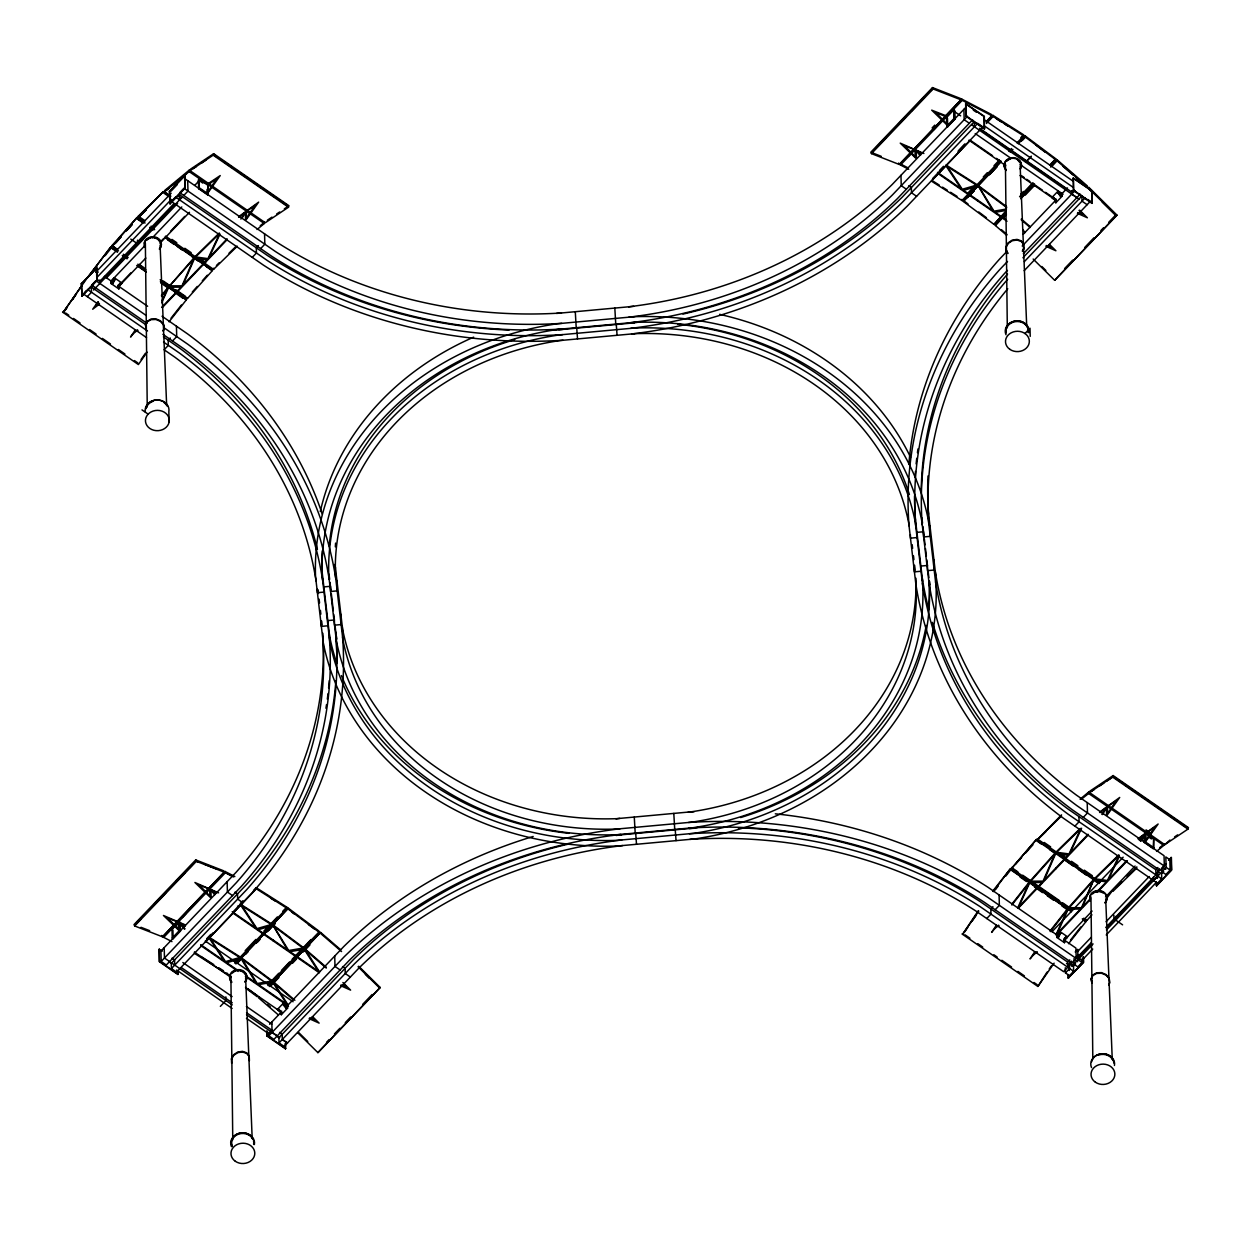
<?xml version="1.0" encoding="UTF-8"?>
<svg xmlns="http://www.w3.org/2000/svg" width="1251" height="1251" viewBox="0 0 1251 1251"><rect width="100%" height="100%" fill="white"/><g stroke="black" fill="none" stroke-linecap="round" stroke-linejoin="round"><path stroke-width="1.5" d="M144.663 221.724L138.251 217.283L138.329 216.142L163.459 191.606L169.87 196.032M138.251 217.283L163.459 191.606M165.492 236.126L213.561 269.356L213.64 268.214M1100.223 882.393L1037.736 839.186L1061.552 814.854M1113.124 890.102L1113.046 891.244L1136.784 868.069M226.65 972.856L231.138 977.234M235.923 963.958L288.324 908.195L319.005 931.119L318.896 932.073L267.949 985.491M1006.054 211.732L993.982 224.382L963.317 201.458L1000.956 161.144M993.982 224.382L1004.819 212.201M1018.298 143.818L1025.101 135.843L1055.766 158.783L1050.308 165.351M170.871 196.219L164.46 191.778L164.741 190.449L189.245 170.12L265.306 222.756L288.465 207.228L288.965 205.743L213.655 153.685L190.48 169.198L189.996 170.683L213.17 155.171L213.655 153.685M166.133 190.465L168.979 188.322M189.245 170.12L188.964 171.465L264.274 223.522L257.065 229.496M189.354 171.434L164.46 191.778M264.274 223.522L264.555 222.193L260.239 225.774M1148.621 800.875L1113.327 776.496L1089.48 792.571L1089.965 791.085L1113.14 775.573L1188.45 827.63L1187.95 829.116L1164.79 844.644L1088.745 792.008L1088.448 793.353L1163.758 845.41L1156.55 851.399M1088.839 793.322L1081.239 799.326M1163.758 845.41L1164.04 844.081L1159.724 847.662M1113.14 775.573L1112.655 777.059L1187.95 829.116M1164.79 844.644L1169.92 840.047M194.609 258.285L182.99 285.056L206.962 259.927L194.609 258.285L194.577 257.143L219.238 233.046M1055.672 853.604L1044.053 880.391L1068.026 855.246L1055.672 853.604L1055.641 852.463L1080.301 828.365M1118.722 854.933L1094.062 879.031L1082.475 906.959L1090.465 898.578M162.083 300.49L167.478 288.528L161.52 296.096M161.707 302.789L168.76 287.183L180.988 287.167L161.66 307.418M1017.767 907.773L1028.557 883.863L1011.856 905.036M1056.188 934.341L1066.978 910.431L1050.277 931.604M219.769 234.562L208.964 257.831L226.994 238.925M1081.615 828.225L1070.027 853.151L1088.057 834.261M1119.254 856.45L1108.449 879.719L1126.479 860.813M163.115 330.592L164.272 328.2L163.49 324.15L160.409 320.725L155.843 318.849L151.027 319.036L147.243 321.21L145.507 324.807L146.289 328.857M163.13 331.218L164.288 328.81L163.506 324.76L160.425 321.351L155.859 319.474L151.043 319.646L147.258 321.835L145.523 325.432L146.304 329.482M1108.73 984.99L1109.887 982.582L1109.09 977.907L1105.993 974.498L1101.427 972.621L1096.611 972.793L1092.827 974.982L1091.107 978.579L1091.888 982.629M258.879 997.047L258.519 997.782L278.441 1014.983M269.246 986.539L320.569 932.386L340.491 949.572M1006.68 235.266L995.296 225.446L1006.383 213.452M1056.986 160.769L1057.345 160.034L1087.228 185.836L1086.869 186.571L1056.986 160.769L1051.606 166.399M111.198 283.633L111.636 280.928L114.279 277.738L121.957 283.054L119.33 286.244L118.876 288.95L111.198 283.633L111.12 281.037M111.683 282.695L112.918 283.539L115.014 279.536L113.778 278.676M119.377 287.996L118.141 287.151L120.237 283.148L121.456 283.993M1056.782 937.406L1057.236 934.685L1059.863 931.51L1067.556 936.811L1064.914 940.001L1064.476 942.707L1056.782 937.406L1056.72 934.81M1057.283 936.452L1058.502 937.312L1060.598 933.293L1059.378 932.448M1067.056 937.765L1065.821 936.905L1063.741 940.924L1064.961 941.768M231.466 1059.237L233.702 1055.328L237.737 1052.654L242.491 1051.966L246.697 1053.405L249.23 1056.61M1006.007 247.291L1008.243 243.382L1012.278 240.724L1017.032 240.02L1021.238 241.474L1023.771 244.68M1022.427 250.763L1023.912 248.167M1022.442 251.388L1023.928 248.793L1023.756 244.054L1021.223 240.849L1017.016 239.394L1012.262 240.098L1008.228 242.772L1005.992 246.682L1006.179 251.404L1007.868 253.546M240.896 219.097L244.727 212.561L239.004 217.314M242.444 217.565L245.368 212.561L245.54 219.488M1101.959 814.432L1105.79 807.88L1100.067 812.634M1102.522 814.557L1106.431 807.88L1106.603 814.808M1140.38 841L1144.212 834.448L1138.488 839.202M1140.943 841.125L1144.853 834.448M208.119 191.591L216.626 178.909L207.947 184.741L207.557 194.812L198.643 188.651L198.409 180.035L199.175 179.253L208.088 185.414L207.557 194.812M207.775 193.092L220.223 175.562L207.588 184.053M246.197 219.66L258.644 202.13L238.534 216.814M1107.26 814.98L1119.708 797.45L1099.598 812.149M1145.681 841.548L1158.129 824.018L1138.019 838.717M81.487 286.104L63.097 312.484L85.819 279.896M67.132 307.152L63.989 311.874M72.527 299.411L75.764 294.767L72.636 299.489M80.08 288.574L82.238 285.478M65.068 310.326L67.226 307.23M97.875 301.835L92.699 309.232L99.517 304.024M98.407 302.007L96.28 305.056L99.173 303.289M135.264 329.889C125.397 345.276 133.372 331.234 137.938 330.592M141.097 359.49L145.429 353.282M62.55 312.078L138.392 364.557L147.055 352.141M978.814 911.088L962.582 934.372L978.266 910.697M964.458 932.136L967.695 927.491M972.011 921.299L976.327 915.107M996.328 925.208C986.46 940.596 994.436 926.569 999.002 925.912M1034.749 951.776C1024.882 967.164 1032.857 953.121 1037.423 952.48M1047.087 972.074L1037.892 986.445L1054.124 963.161M1049.245 968.962L1051.419 965.866M110.713 247.088L86.835 278.52L110.713 247.088L117.125 251.514M91.323 273.234L97.078 265.916M105.131 255.689L110.886 248.386M161.457 295.299L194.577 257.143M171.027 318.192L181.411 305.009M169.057 321.804L186.368 299.818L160.394 281.428M992.903 890.947L1010.198 868.976L1071.091 911.072M993.247 891.619L1010.198 868.976M994.248 890.728L997.704 886.349M1005.757 876.122L1010.37 870.274M995.468 889.398L997.782 886.49M1011.762 904.27L1029.698 881.517L1055.641 852.463M1050.183 930.838L1068.119 908.085L1094.062 879.031M1070.512 940.08L1080.895 926.897M1068.542 943.692L1085.852 921.706L1082.303 918.828M118.532 250.919L111.996 245.556L137.031 217.502L145.038 223.038M112.121 246.478L137.031 217.502M114.639 243.992L120.894 236.971M125.913 231.357L132.168 224.351M115.921 242.772L120.925 237.158M127.18 230.137L132.199 224.539M192.31 292.015L197.314 286.401M202.318 280.787L207.338 275.189M160.191 279.724L187.431 298.551L212.482 270.497L165.883 237.44M1072.498 910.462L1011.621 868.366L1036.516 839.39L1099.003 882.596M1011.621 868.366L1036.516 839.39M1015.374 864.472L1021.645 857.467M1025.398 853.26L1032.904 844.832M1083.71 918.218L1086.916 920.439L1091.935 914.825M1106.947 897.999L1111.826 891.463M81.393 283.555L96.827 267.933L97.14 280.396L82.034 296.221L81.393 283.555L82.034 296.221M169.479 191.153L184.913 175.547L185.242 187.994L170.136 203.835L169.479 191.153L170.136 203.835M81.722 283.774L96.827 267.933M169.808 191.372L184.913 175.547M171.09 191.09L177.376 184.491M95.686 272.311L171.152 193.217M97.203 277.128L171.309 199.441M84.317 292.765L86.413 290.576M81.722 296.002L96.827 280.177L96.499 267.714M169.808 203.616L184.913 187.775L184.585 175.328M87.289 296.643L91.479 292.249L91.339 287.058L93.434 284.853M173.983 203.632L99.861 281.319L97.187 279.473M93.544 290.029L181.692 197.674M183.756 195.453L187.994 191.075L187.681 180.676M106.382 278.003L177.564 203.397M195.015 185.101L199.034 180.879M198.643 188.651L199.394 187.853L208.307 194.03M110.62 281.569L144.193 246.369M152.247 237.925L181.786 206.962M112.918 283.539L112.871 281.772L115.014 279.536M118.141 287.151L118.094 285.384L120.237 283.148M120.675 283.555L130.98 272.749M160.55 241.74L163.209 238.941M170.543 231.263L184.71 216.407M118.313 286.886L145.804 258.066M159.925 243.241L189.48 212.279M162.661 307.214L227.338 239.426M170.277 337.989L168.181 340.178L168.322 345.37L164.131 349.764L174.874 357.192A424.402 361.852 -1.5 0 1 316.05 580.917M258.41 245.603L256.299 247.807L256.439 252.999L252.249 257.393M172.513 340.976L176.719 336.582L176.438 326.198M260.646 248.605L264.837 244.195L264.555 233.828M195.719 859.922L134.029 924.583L134.686 925.975L162.489 936.811L224.164 872.135L223.507 870.759L195.719 859.922L196.376 861.313L224.164 872.135M932.495 87.586L870.805 152.247L871.462 153.623L899.25 164.46L960.94 99.799L960.283 98.407L932.495 87.586L933.152 88.962L960.94 99.799M140.722 918.562L135.483 924.473L140.863 918.844M143.412 915.748L150.136 908.711M154.154 904.489L168.932 889.008M175.64 881.971L191.747 865.082M876.153 147.634L890.931 132.153M897.639 125.116L905.693 116.671M908.382 113.841L924.489 96.953M929.868 91.323L932.683 88.79M156.969 901.955L166.367 892.104M178.455 879.437L185.179 872.4M189.198 868.178L191.888 865.364M878.968 145.1L885.692 138.048M900.454 122.567L904.489 118.345M911.197 111.308L917.921 104.271M134.686 925.975L196.376 861.313M871.462 153.623L933.152 88.962M932.12 127.93L934.81 125.116M234.86 876.544L224.992 871.431L163.318 936.092L163.725 937.374L171.95 941.628M908.726 169.292L900.501 165.023L900.079 163.756L961.769 99.095L991.371 114.435L991.793 115.702L986.429 121.331M182.13 917.53L186.164 913.308M207.65 890.775L210.34 887.96M908.163 156.438L910.853 153.623M933.684 129.697L936.358 126.883M959.189 102.942L961.878 100.127L991.793 115.702M163.725 937.374L225.415 872.713L224.992 871.431M900.501 165.023L962.175 100.361L961.769 99.095M171.997 929.446L179.3 921.784L180.222 922.425L180.441 931.041L173.154 938.688L172.231 938.062L171.997 929.446L172.919 930.087L173.154 938.688M947.679 126.758L954.982 119.111L954.763 110.495L953.841 109.853L946.538 117.516L947.46 118.141L947.679 126.758L946.757 126.116L946.475 116.828L936.076 112.762L946.647 123.693M965.631 103.786L984.334 116.265L984.396 128.994L965.96 116.234L965.631 103.786L984.068 116.531L984.396 128.994M162.427 951.12L159.08 949.274L159.409 961.722L177.861 974.466L178.017 970.635M172.231 938.062L179.518 930.4L179.3 921.784M946.757 126.116L954.06 118.47L953.841 109.853M628.643 306.808A424.402 361.852 -1.5 0 0 892.166 184.523L966.1 107.023M965.96 116.234L965.897 103.505M159.409 961.722L159.346 948.993M967.461 116.249L892.448 194.906A424.402 361.852 -1.5 0 1 628.909 317.191M329.341 637.744A431.032 367.513 -1.5 0 1 241.474 886.224L166.305 965.006L161.191 961.472L236.204 882.815A424.402 361.852 -1.5 0 0 322.727 638.166M972.59 119.799L897.42 198.596A431.032 367.513 -1.5 0 1 629.785 322.774M342.555 636.9A444.277 378.803 -1.5 0 1 251.998 893.011L176.547 972.09L171.434 968.555L171.293 963.364L246.588 884.426A437.647 373.158 -1.5 0 0 335.862 680.935M630.66 328.372A437.647 373.158 -1.5 0 0 902.409 202.271L977.719 123.349L982.833 126.883L907.397 205.962A444.277 378.803 -1.5 0 1 631.536 333.97M171.434 968.555L246.728 889.617A437.647 373.158 -1.5 0 0 335.94 637.322M206.743 938.657L210.762 934.434M240.27 903.519L242.944 900.704M939.485 170.527L943.52 166.305M958.266 150.855L964.974 143.818M206.54 939.689L213.249 932.667M233.374 911.572L240.067 904.551M253.484 890.493L256.158 887.678L286.745 907.1L286.901 908.226L234.609 963.051M932.589 178.596L939.298 171.559M958.063 151.887L964.771 144.85M986.226 122.363L992.934 115.327L1023.521 134.748L1023.678 135.874L1016.969 142.911M205.367 942.222L256.314 888.804L256.158 887.678M970.291 140.362L931.401 181.114L961.988 200.535L999.533 161.176M986.382 123.489L993.091 116.452L1023.678 135.874M245.18 950.682L255.908 939.423M263.945 930.994L266.635 928.179M270.654 923.973L277.362 916.936M282.726 911.322L286.745 907.1M968.54 192.388L975.233 185.351M983.286 176.923L987.305 172.701M994.013 165.679L999.377 160.05M1020.832 137.563L1023.521 134.748M1008.916 151.34L1011.606 148.525M236.032 963.02L288.324 908.195M1018.392 142.88L1025.101 135.843M963.317 201.458L1000.863 162.098M1010.245 152.247L1012.935 149.448M237.44 962.91L240.129 960.096M245.493 954.466L248.183 951.651M256.236 943.207L258.926 940.392M266.979 931.948L275.032 923.504M967.492 197.611L974.216 190.574M988.978 175.093L997.031 166.633L990.307 173.873M1021.207 141.3L1025.241 137.078M237.424 963.098L240.098 960.283M257.565 941.987L260.239 939.173M268.308 930.728L275.017 923.691M970.166 194.984L974.185 190.762M1022.536 140.081L1025.21 137.266M220.348 1006.383L225.946 1000.534L225.852 996.859M1020.785 194.249L1023.474 191.434M268.042 984.537L278.77 973.294M281.459 970.479L289.497 962.05M292.187 959.236L310.952 939.564M1019.565 196.735L1032.982 182.677M1050.402 164.397L1055.766 158.783M1020.8 196.266L1032.873 183.616M269.606 985.804L320.569 932.386M1021.129 197.986L1034.546 183.944M1050.637 167.071L1057.345 160.034M995.296 225.446L1006.023 214.187M1020.769 198.737L1034.186 184.679M270.998 985.772L278.989 977.469M292.484 963.254L296.518 959.032M303.227 951.995L309.935 944.958M1003.74 217.643L1006.429 214.828M1025.226 195.125L1034.561 185.414M280.662 1013.889L280.615 1012.122L278.003 1010.323L279.004 1009.26L281.663 1012.825L281.287 1014.733L287.589 1008.134L287.511 1005.538M284.305 1003.724L286.917 1005.523L285.947 1008.337L283.289 1004.772L283.68 1002.88L277.378 1009.479L278.003 1010.323M1055.203 201.958L1055.156 200.191L1052.544 198.377L1053.545 197.33L1056.204 200.895L1055.828 202.787L1062.115 196.188L1062.052 193.592M1058.831 191.778L1061.442 193.592L1060.488 196.407L1057.83 192.842L1058.205 190.95L1051.919 197.533L1052.544 198.377M1073.217 178.158L1091.92 190.637L1091.982 203.366L1073.546 190.605L1073.217 178.158L1091.654 190.903L1091.982 203.366M280.615 1012.122L281.631 1011.074L281.663 1012.825M285.947 1008.337L286.917 1005.523M1055.156 200.191L1056.157 199.128L1056.204 200.895M1060.488 196.407L1061.442 193.592M269.622 1024.303L281.147 1012.2M286.51 1006.586L343.931 946.397A444.277 378.803 -1.5 0 1 533.176 836.466M1007.227 251.06L999.346 259.332A444.277 378.803 -1.5 0 0 908.867 464.012M1023.287 234.234L1055.422 200.551M1060.785 194.937L1067.478 187.916M1073.843 189.714L1071.654 192.013L979.549 128.29M285.588 1043.209L285.463 1048.823L267.026 1036.078L267.182 1032.247M1073.546 190.605L1073.483 177.877M1075.047 190.637L1022.208 246.025M620.949 834.354A437.647 373.158 -1.5 0 0 349.185 960.455L273.922 1039.362L268.793 1035.828L344.197 956.765A444.277 378.803 -1.5 0 1 620.074 828.756M1007.508 261.443L999.612 269.716A444.277 378.803 -1.5 0 0 909.039 525.842M1007.462 270.404L1004.866 273.109A437.647 373.158 -1.5 0 0 915.654 525.42M1023.318 253.781L1080.176 194.171M622.685 845.551A424.402 361.852 -1.5 0 0 359.162 967.821L284.165 1046.446L279.036 1042.912L278.895 1037.72L354.033 958.954A431.032 367.513 -1.5 0 1 570.034 843.737M1022.943 257.737L1081.88 195.969L1079.316 194.202M1085.289 197.721L1024.428 261.537M279.036 1042.912L354.174 964.146A431.032 367.513 -1.5 0 1 621.81 839.953M1024.194 270.685L1090.419 201.255L1087.854 199.488M326.495 1042.333L329.185 1039.518M334.424 1033.983L339.912 1028.259M345.292 1022.63L350.655 1017M362.743 1004.318L372.141 994.467M1064.601 268.574L1072.67 260.13M1084.633 247.573L1094.031 237.706M1100.864 230.575L1103.554 227.76M1108.793 222.225L1115.626 215.094M297.738 1032.716L317.91 1052.638L380.195 987.477L358.677 966.21M1033.154 259.035L1054.671 280.302L1116.971 215.125L1088.73 187.212L1088.12 187.728M380.195 987.477L317.91 1052.638M1116.971 215.125L1054.671 280.302M1024.976 333.517L1030.011 328.247L1030.214 336.394M992.934 906.74L990.823 908.945L990.964 914.137L986.773 918.531M995.155 909.743L999.361 905.333L999.08 894.965M1074.89 826.16L1079.081 821.766L1078.956 816.575M1083.288 817.356L1087.479 812.962L1087.213 802.579M1018.345 908.195L1088.401 834.761M1144.759 833.01L1144.227 842.423L1153.141 848.585L1153.907 847.787L1153.672 839.171L1144.759 833.01L1144.227 842.423M1051.982 931.776L1123.148 857.17M1139.27 840.281L1144.634 834.652L1144.837 842.423M1097.127 891.588L1106.447 881.814L1094.093 880.172M1056.219 935.326L1090.434 899.453M1097.174 892.385L1127.386 860.735M1058.502 937.312L1058.455 935.545L1060.598 933.293M1153.672 839.171L1153.141 848.585M1065.821 936.905L1063.694 939.157L1064.914 940.001M1063.897 940.643L1092.092 911.088M1105.524 897.014L1135.064 866.036M1075.219 951.98L1077.736 949.337L1078.018 959.72L1082.021 962.488L1077.83 966.882L1073.811 964.114L1073.733 960.659M689.864 839.374A424.402 361.852 -1.5 0 1 976.03 911.103L1063.616 971.667L1067.807 967.258L1067.666 962.066L1069.777 959.877M1077.799 951.37L1091.263 937.249M1106.087 921.706L1149.2 876.513M922.425 583.388A437.647 373.158 -1.5 0 0 1068.01 814.104L1155.924 874.887L1155.799 869.695L1157.894 867.506M1075.594 963.895L1073.499 966.1L1073.639 971.292L1069.433 975.686L1065.43 972.918L1069.621 968.509L1069.48 963.333L1071.591 961.128M1163.68 871.509L1161.585 873.698L1161.726 878.89L1157.519 883.284L1153.516 880.516L1157.707 876.122L1157.582 870.931L1159.677 868.726M1075.438 957.672L1077.955 955.029M1168.559 860L1171.389 857.576L1171.718 870.039L1156.612 885.864L1156.205 882.096M1168.872 860.219L1171.389 857.576M1075.453 958.719L1079.238 954.748M1162.288 867.631L1166.073 863.675M1069.902 965.068L1091.263 942.675M1105.962 927.272L1158.019 872.682M935.279 571.426A424.402 361.852 -1.5 0 0 1076.47 795.151L1164.055 855.715L1164.321 866.083L1160.13 870.493L1072.373 809.819A431.032 367.513 -1.5 0 1 928.993 582.591M1091.435 943.473L1077.955 957.594L1081.959 960.361L1092.748 949.071M1106.244 927.929L1153.406 878.499M1161.913 871.728L1166.104 867.318L1165.838 856.951L1169.841 859.718L1170.107 870.102L1165.916 874.496L1161.913 871.728L1161.819 868.257M1071.716 966.319L1093.077 943.926M1106.431 929.931L1159.833 873.949M1106.212 934.95L1156.08 882.674M1083.491 957.093L1083.632 962.426L1068.198 978.047L1083.303 962.207L1083.163 956.874M1156.299 885.645L1171.405 869.82L1171.077 857.357M139.721 216.063L146.367 209.589M139.705 216.298L146.351 209.808M216.439 265.478L219.222 262.757M228.996 253.218L235.986 246.4M213.561 269.356L237.299 246.181M1037.736 839.186L1061.473 816.012M1039.206 838.186L1045.836 831.712M1115.923 887.381L1121.506 881.924M1127.088 876.466L1136.862 866.927M173.342 184.695L177.705 181.082M180.613 178.674L186.446 173.842M1080.082 799.186L1088.745 792.008M193.311 168.588L196.454 166.477M201.161 163.318L205.883 160.159M267.339 220.223L271.967 217.127M276.612 214.015L279.692 211.951M284.337 208.854L287.417 206.775M1091.216 791.523L1094.359 789.428M1099.082 786.269L1103.804 783.11M1106.947 780.999L1113.234 776.793L1121.256 782.328M1174.548 836.95L1177.629 834.87M134.701 331.624L137.594 329.842M995.765 926.944L998.658 925.177M1034.186 953.512L1037.079 951.73M977.782 186.258L963.52 190.355L992.794 210.606L977.75 185.117L946.069 164.991M272.483 925.615L258.222 929.712L287.495 949.962L272.452 924.473L240.771 904.348M245.775 975.858L256.017 982.942L241.021 958.61L226.744 962.707L237.002 969.791M237.565 906.256L240.927 905.521L255.783 928.023L232.186 911.713M1006.476 209.042L993.998 211.153L979.033 186.899L1006.727 207.588M1005.898 210.481L995.233 212.295L1006.242 219.895M556.507 313.438L633.616 306.354M558.806 329.779L634.194 322.852M333.736 614.366L334.392 619.98L327.809 620.59L327.934 625.781L321.351 626.391L321.21 621.2M926.803 559.838L927.46 565.452L920.877 566.062L921.002 571.254L914.418 571.848L914.278 566.672M1077.783 212.545L1082.975 214.328L1079.019 210.418M1077.408 213.342L1087.369 217.783L1079.676 210.184M1046.321 245.54L1051.512 247.323L1048.87 244.711M1045.945 246.338L1055.907 250.763L1049.48 244.43M341.023 984.897L346.214 986.679L343.572 984.068M340.647 985.694L350.608 990.12L342.899 982.52M309.544 1017.876L314.736 1019.674L312.093 1017.063M309.169 1018.674L319.13 1023.115L312.719 1016.782M872.541 152.919L881.22 156.312M199.3 862.236L195.907 861.141M204.585 864.285L216.908 869.085M140.988 927.304L149.667 930.681M946.851 116.077L931.698 110.151L947.148 125.1M923.91 153.498L900.235 143.13L915.669 158.095M922.175 153.435L916.983 150.745L920.595 155.061M900.079 163.756L908.304 168.009M226.759 873.339L231.732 875.903M225.415 872.713L233.64 876.967M218.612 892.854L194.921 882.487L210.371 897.452M216.876 892.792L211.685 890.102L215.297 894.418M185.429 924.958L163.459 915.482L178.909 930.447M185.398 925.787L180.207 923.082L185.023 928.836M996.328 118.751L1001.175 121.832M1004.397 123.88L1007.634 125.929M932.855 181.02L939.298 185.101M942.519 187.15L947.351 190.215M950.557 192.263L956.999 196.344M256.314 888.804L286.901 908.226M270.857 898.281L275.705 901.345M209.308 937.343L240.99 957.468L272.765 981.222L294.876 1000.284M200.911 956.436L213.796 964.599M218.628 967.68L223.444 970.745M225.211 972.887L194.64 953.465L194.484 952.339M973.341 110.135L976.421 112.262M984.271 119.721L1073.186 181.239M984.428 125.944L1073.358 187.462M1073.811 190.34L1092.248 203.084M966.225 115.952L984.662 128.712M960.659 115.858L954.263 111.433L954.466 119.22M979.814 129.103L1066.04 188.713M969.306 123.239L964.177 119.705L963.911 109.322M971.886 124.991L1079.457 199.394M1087.135 204.711L1082.006 201.161L1081.88 195.969M954.06 118.47L954.982 119.111M975.233 133.576L1010.355 157.861M1019.94 164.475L1063.053 194.296M1057.83 192.842L1060.441 194.64M970.541 140.456L992.543 155.687M996.453 158.377L1000.847 161.41M1021.332 175.578L1024.272 177.611M1026.711 179.3L1029.854 181.473M1032.998 183.647L1042.427 190.168M1045.57 192.341L1055.015 198.862M968.931 140.175L1005.663 165.554M1020.034 175.5L1056.125 200.457M937.499 172.372L961.081 188.666L946.225 166.164M938.109 173.608L1007.024 221.255M908.789 185.805L911.353 187.572L911.479 192.763L916.608 196.313M906.365 189.229L901.236 185.68L900.97 175.296M213.843 154.592L217.049 156.813M221.865 160.144L233.093 167.9M236.298 170.12L286.01 204.492M1151.827 803.095L1161.444 809.757M1164.65 811.962L1187.105 827.49M213.749 154.889L216.955 157.11M224.977 162.661L232.999 168.197M239.41 172.638L245.821 177.063M253.844 182.615L261.866 188.166M268.277 192.591L274.688 197.032M281.1 201.458L285.916 204.789M1126.056 785.659L1134.078 791.195M1140.49 795.636L1145.306 798.967M1154.923 805.613L1161.35 810.054M1169.357 815.589L1177.379 821.141M1182.195 824.456L1187.011 827.787M213.17 155.171L288.465 207.228M1146.057 829.866L1150.857 833.182M198.409 180.035L202.865 183.115M1148.465 836.888L1151.436 838.936M1144.993 841.626L1153.907 847.787M185.007 178.83L275.298 241.255A424.402 361.852 -1.5 0 0 561.48 312.985M1164.321 866.083L1076.736 805.535A424.402 361.852 -1.5 0 1 935.56 581.809M1166.104 867.318L1170.107 870.102M1163.102 867.459L1165.776 869.304M1155.799 869.695L1067.869 808.912A437.647 373.158 -1.5 0 1 932.386 622.357M1157.582 870.931L1161.585 873.698M178.33 196.11L181.536 198.315M1157.707 876.122L1161.726 878.89M163.381 192.748L169.792 197.189M1151.733 879.281L1063.647 818.389A444.277 378.803 -1.5 0 1 915.857 584.17M138.329 216.142L144.741 220.583M171.981 239.41L176.782 242.725M184.804 248.277L191.2 252.702M200.817 259.348L205.633 262.679M1044.225 842.47L1050.637 846.896M1060.254 853.542L1065.054 856.872M1071.466 861.298L1077.877 865.723M1084.289 870.164L1092.295 875.7M151.074 226.15L154.28 228.37M151.449 227.479L154.655 229.684M137.172 218.425L143.584 222.866M149.979 227.291L153.185 229.512M164.413 237.252L212.482 270.497M1036.657 840.312L1099.144 883.519M142.02 222.256L137.203 218.925M150.011 227.604L153.216 229.824M167.65 239.801L174.092 244.43M177.267 246.463L182.114 249.965M191.7 256.439L198.143 261.052M206.134 266.416L210.981 269.919M1041.504 844.144L1036.688 840.813M1049.495 849.492L1054.296 852.822M1065.524 860.594L1073.577 866.317M1078.362 869.461L1086.4 875.184M1092.795 879.437L1097.596 882.768M130.776 239.113L137.641 243.851L137.516 240.161M1122.6 924.849L1113.969 918.875L1113.875 915.2M111.996 245.556L116.796 248.886M139.236 264.399L144.037 267.714M163.271 281.006L169.683 285.447M176.078 289.872L185.695 296.518M1011.48 867.459L1017.892 871.884M1022.692 875.2L1030.715 880.751M1033.905 882.956L1059.55 900.689M1062.756 902.894L1072.373 909.555M123.349 254.234L128.149 257.565M137.766 264.211L145.773 269.747M123.536 255.939L126.742 258.159M137.954 265.916L145.976 271.451M111.058 247.761L117.469 252.186M122.285 255.501L127.086 258.832M136.703 265.478L146.32 272.124M160.738 282.101L186.368 299.818M1010.542 869.648L1071.435 911.744M1082.647 919.501L1085.852 921.706M160.597 282.757L167.087 287.323M176.641 293.844L183.115 298.41M1019.987 876.92L1026.477 881.502M1034.421 886.912L1042.505 892.588M1047.259 895.779L1053.733 900.345M1061.692 905.755L1066.571 909.211M111.636 280.928L112.871 281.772M118.094 285.384L119.33 286.244M1057.236 934.685L1058.455 935.545M95.592 270.294L98.266 272.139M104.396 276.393L112.402 281.928M147.634 306.276L118.814 286.354L118.876 288.95M162.036 316.237L187.681 333.97A444.277 378.803 -1.5 0 1 322.289 514.161M1058.315 935.904L987.837 887.178A444.277 378.803 -1.5 0 0 775.307 813.822M1064.726 940.345L1075.923 948.086L1076.204 958.469L988.118 897.561A444.277 378.803 -1.5 0 0 688.535 822.47M146.304 315.549L95.858 280.677L91.667 285.072L146.899 323.258M163.912 327.715L187.963 344.353A444.277 378.803 -1.5 0 1 335.753 578.556M1073.686 958.923L1077.69 961.706M162.911 334.33L183.6 348.638A437.647 373.158 -1.5 0 1 329.185 579.338M1071.998 962.863L984.084 902.08A437.647 373.158 -1.5 0 0 688.973 828.099M91.339 287.058L145.773 324.681M163.381 336.863L179.096 347.731A431.032 367.513 -1.5 0 1 317.426 549.439M1067.666 962.066L979.924 901.408A431.032 367.513 -1.5 0 0 738.153 827.802M1069.48 963.333L1073.499 966.1M1066.493 963.458L1069.167 965.303L1069.292 970.495M87.461 289.466L147.509 330.983M163.521 342.055L179.237 352.907A431.032 367.513 -1.5 0 1 322.617 580.136M1067.807 967.258L980.049 906.584A431.032 367.513 -1.5 0 0 689.426 833.745M1069.621 968.509L1073.639 971.292M83.27 293.876L146.523 337.598M65.599 312.985L68.805 315.205M73.512 318.458L80.033 322.961M89.54 329.545L96.077 334.048M102.379 338.411L110.495 344.025M118.407 349.498L124.928 354.017M134.451 360.585L137.766 362.884M964.974 934.794L969.9 938.203M977.813 943.661L982.723 947.07M993.841 954.748L997.156 957.046M1001.863 960.299L1011.59 967.039M1017.892 971.386L1024.428 975.905M1033.936 982.473L1037.251 984.772M962.035 933.965L1037.892 986.445M141.988 409.89L148.134 414.144M234.953 892.166L237.518 893.933L237.659 899.125L242.788 902.675M342.539 966.554L345.104 968.321L345.245 973.513L350.358 977.047M232.53 895.591L227.416 892.041L227.135 881.674M340.116 969.963L334.987 966.429L334.721 956.045M232.811 912.964L319.349 972.793M184.523 926.678L179.737 923.379L179.941 931.151M205.273 941.033L293.094 1001.754M200.723 944.708L224.304 961.018L209.449 938.516M179.518 930.4L180.441 931.041M200.692 945.506L238.206 971.448M245.399 976.421L288.512 1006.226M283.289 1004.772L285.9 1006.586M194.39 952.105L231.122 977.5M245.493 987.43L281.225 1012.137L281.287 1014.733M182.849 962.535L232.092 996.578M246.384 1006.461L271.795 1024.037M279.63 1032.497L282.179 1034.28L282.304 1039.487L287.417 1043.037M172.012 958.157L174.577 959.924L174.718 965.115M279.599 1032.528L282.163 1034.296M181.426 967.664L232.248 1002.817M246.541 1012.7L271.967 1030.261L268.684 1033.701L246.447 1018.33M277.206 1035.922L272.077 1032.388L271.811 1022.004M282.319 1039.472L287.449 1043.006M169.589 961.566L164.475 958.031L164.194 947.648M172.153 963.333L232.279 1004.913M246.51 1014.749L279.739 1037.72M276.346 1035.953L278.895 1037.72M168.729 961.597L171.293 963.364M176.563 970.01L232.139 1008.447M159.675 961.44L178.111 974.201M267.276 1035.797L285.728 1048.557M1076.892 197.627L1071.763 194.077L1071.685 190.621M1024.991 136.797L1055.672 159.721M1035.969 145.1L1045.148 152.169M977.75 185.117L1006.508 206.603M963.411 200.504L968.008 203.944M978.751 211.982L986.413 217.705M288.23 909.133L318.896 932.073M291.514 911.901L294.579 914.2M308.387 924.52L314.517 929.102M272.452 924.473L304.228 948.227L326.355 967.304M248.12 988.915L257.315 995.78L257.221 996.734L246.478 988.712M1063.069 166.399L1072.998 174.968M1075.844 177.423L1081.521 182.318M1021.332 219.05L1030.183 226.666M1021.285 219.848L1030.12 227.463M1001.347 229.621L1007.039 234.531M320.209 933.121L341.554 951.542M326.292 968.086L305.697 950.322L319.584 971.964M293.344 999.799L274.219 983.317L288.105 1004.96M267.417 1004.412L270.263 1006.867M1116.361 215.641L1088.808 188.573L1092.702 192.654M1102.1 201.927L1115.517 215.188M1041.833 266.494L1045.867 270.482M358.067 966.726L379.585 987.977M365.323 974.279L369.342 978.251M298.348 1032.2L307.762 1041.504M1109.105 978.532L1106.009 975.108L1101.443 973.247L1096.627 973.419L1092.842 975.608L1091.122 979.205L1091.904 983.255M919.923 155.265L916.232 150.871L916.42 157.798M214.625 894.621L210.934 890.227L211.122 897.155M179.472 923.222L184.382 929.086M1006.164 250.779L1007.853 252.921M1061.489 195.359L1062.115 196.188M286.964 1007.29L287.589 1008.134M1022.896 229.527L1024.882 232.623M898.593 163.068L899.25 164.46M161.832 935.42L162.489 936.811M1086.791 919.516L1086.916 920.439M187.306 297.629L187.431 298.551M992.934 115.327L993.106 116.703M961.831 199.409L961.988 200.535M928.117 509.955L935.779 575.663M921.909 517.867L922.534 523.215M922.925 526.546L923.957 535.506M924.395 539.244L925.052 544.857M925.49 548.61L926.365 556.101M928.054 570.581L928.883 577.618M915.153 517.101L922.644 581.324M912.182 544.638L912.62 548.376M913.496 555.866L913.918 559.604M914.575 565.202L915.169 570.284M615.758 324.072L614.82 308.074M617.071 335.299L616.274 324.494M674.727 829.413L673.804 813.416M676.04 840.641L675.243 829.835M576.211 327.699L575.288 311.718M577.524 338.927L576.742 328.137M635.195 833.041L634.273 817.059M636.509 844.284L635.711 833.479M335.174 565.593L342.586 629.097A268.793 229.183 -1.5 0 0 616.774 818.67L691.303 811.805A268.793 229.183 -1.5 0 0 915.951 578.243M329.044 574.162L329.654 579.354M330.014 582.481L330.905 590.034M331.343 593.787L333.298 610.629M335.065 625.719L335.956 633.35M322.054 571.254L329.623 636.227A282.069 240.505 -1.5 0 0 336.816 663.265M318.02 589.8L318.458 593.553M319.114 599.166L319.552 602.904M320.428 610.394L320.866 614.132M321.663 621.059L322.117 624.906M1105.696 898.843L1112.264 1059.409M1020.159 165.992L1026.727 326.558M249.402 1060.723L249.215 1055.985L246.682 1052.779L242.475 1051.34L237.721 1052.044L233.687 1054.702L231.451 1058.612L231.638 1063.334M245.634 977.938L252.186 1138.504M160.097 245.087L166.664 405.652M1157.253 872.917L1157.394 878.108M1157.253 875.043L1157.331 878.155M1156.518 882.315L1156.612 885.864M1153.422 877.06L1153.516 880.516M1115.689 916.451L1115.783 920.126M1081.927 959.032L1082.021 962.488M1055.75 200.191L1055.828 202.787M1068.432 974.701L1068.526 978.266M1068.104 974.482L1068.198 978.047M1064.398 940.111L1064.476 942.707M1065.289 967.727L1065.43 972.918M1056.047 867.819L1056.063 868.647M978.157 200.488L978.173 201.317M974.42 126.789L974.294 121.597L902.284 197.079A437.647 373.158 -1.5 0 1 682.968 314.079M933.918 559.65L934.184 570.034L927.601 570.644L927.46 565.452M929.978 525.967L930.259 536.351L923.66 536.945L923.519 531.769L916.936 532.363L917.077 537.555L910.478 538.165L910.4 534.709M340.851 614.194L341.116 624.562L334.533 625.172L334.392 619.98M336.91 580.495L337.191 590.879L330.592 591.488L330.467 586.297L323.868 586.907L324.009 592.098L317.426 592.693L317.332 589.237M285.322 1043.49L285.463 1048.823M272.859 939.829L272.874 940.658M268.699 1032.372L268.793 1035.828M266.885 1030.73L267.026 1036.078M240.99 957.468L241.021 958.61M207.041 189.464L207.119 192.92M199.175 179.253L199.253 188.666M194.968 272.499L195 273.328M179.597 199.863L179.425 194.656L267.386 255.47A437.647 373.158 -1.5 0 0 509.063 330.061M169.12 422.087A11.916 10.164 -1.5 0 0 153.138 411.047A11.916 10.164 -1.5 0 0 149.807 428.436A11.916 10.164 -1.5 0 0 169.12 422.087L168.838 411.704A11.916 10.164 -1.5 0 0 156.922 399.976A11.916 10.164 -1.5 0 0 145.366 412.126M177.767 970.917L177.861 974.466M161.191 961.472L160.91 951.088L235.939 872.447A424.402 361.852 -1.5 0 0 322.836 633.241M99.783 279.989L99.877 283.445M1090.966 896.889L1092.811 1058.706M1005.429 164.037L1007.305 327.809M230.888 975.983L232.764 1139.739M145.366 243.132L147.243 406.888M1091.529 1067.588A11.916 10.164 -1.5 0 1 1101.49 1053.811A11.916 10.164 -1.5 0 1 1114.438 1065.477M1090.246 901.158A8.663 7.381 -1.5 0 1 1099.738 891.197A8.663 7.381 -1.5 0 1 1105.04 903.128M1090.231 900.532A8.663 7.381 -1.5 0 1 1099.723 890.571A8.663 7.381 -1.5 0 1 1105.024 902.503M1091.623 1061.818A11.181 9.539 -1.5 0 1 1103.507 1053.764A11.181 9.539 -1.5 0 1 1113.843 1063.115M1098.722 1055.015A11.181 9.539 -1.5 0 1 1113.14 1060.473M1092.545 893.886A7.459 6.364 -1.5 0 1 1103.054 892.917M1005.992 334.736A11.916 10.164 -1.5 0 1 1015.968 320.96A11.916 10.164 -1.5 0 1 1028.901 332.625M1006.257 170.511A8.663 7.381 -1.5 0 1 1006.445 160.691A8.663 7.381 -1.5 0 1 1017.907 159.643A8.663 7.381 -1.5 0 1 1020.347 169.213M1006.242 169.886A8.663 7.381 -1.5 0 1 1006.429 160.065A8.663 7.381 -1.5 0 1 1017.892 159.018A8.663 7.381 -1.5 0 1 1020.331 168.588M1006.164 332.922A11.181 9.539 -1.5 0 1 1006.101 329.592M1006.586 327.997A11.181 9.539 -1.5 0 1 1019.909 321.788A11.181 9.539 -1.5 0 1 1028.181 332.531M1006.132 332.297A11.181 9.539 -1.5 0 1 1014.092 321.272A11.181 9.539 -1.5 0 1 1027.603 326.996M1028.119 328.575A11.181 9.539 -1.5 0 1 1028.166 331.906M1007.024 161.035A7.459 6.364 -1.5 0 1 1010.167 159.08M1017.532 160.065A7.459 6.364 -1.5 0 1 1019.784 162.724M144.647 247.385A8.663 7.381 -1.5 0 1 154.154 237.44A8.663 7.381 -1.5 0 1 159.44 249.356M144.193 242.975A8.663 7.381 -1.5 0 1 156.297 237.346A8.663 7.381 -1.5 0 1 159.424 248.73M146.023 408.061A11.181 9.539 -1.5 0 1 155.953 400.039A11.181 9.539 -1.5 0 1 167.525 406.075M146.039 408.686A11.181 9.539 -1.5 0 1 153.138 401.243M164.162 402.713A11.181 9.539 -1.5 0 1 166.711 405.23M146.961 240.114A7.459 6.364 -1.5 0 1 150.104 238.175M153.936 237.815A7.459 6.364 -1.5 0 1 159.721 241.803M335.815 632.13A437.647 373.158 -1.5 0 1 336.738 662.154M329.248 680.622A431.032 367.513 -1.5 0 1 328.606 688.003M328.012 693.539A431.032 367.513 -1.5 0 1 327.309 699.074M326.511 704.579A431.032 367.513 -1.5 0 1 325.932 708.254M329.201 632.553A431.032 367.513 -1.5 0 1 329.576 638.088M342.289 626.516A444.277 378.803 -1.5 0 1 342.68 632.224M611.536 835.324A282.069 240.505 -1.5 0 0 617.353 835.168L693.601 828.146A282.069 240.505 -1.5 0 0 697.433 827.552M568.908 833.338A282.069 240.505 -1.5 0 1 341.398 675.587M336.957 639.026A275.439 234.844 -1.5 0 1 336.175 635.258M616.102 835.465A431.032 367.513 -1.5 0 1 621.684 834.761M615.961 818.858A444.277 378.803 -1.5 0 1 619.808 818.389M562.622 334.627A437.647 373.158 -1.5 0 1 267.526 260.661L175.562 197.079L171.356 201.474L263.492 265.165A444.277 378.803 -1.5 0 0 563.059 340.256M562.481 329.435A437.647 373.158 -1.5 0 1 549.142 330.123M562.184 328.997A431.032 367.513 -1.5 0 1 271.545 256.142L179.753 192.67L183.944 188.275L275.58 251.623A424.402 361.852 -1.5 0 0 561.746 323.352M329.248 546.046A275.439 234.844 -1.5 0 1 514.724 339.584M320.287 511.581A288.7 246.166 -1.5 0 1 473.66 337.144M321.976 569.408A282.069 240.505 -1.5 0 1 322.258 550.893M335.331 546.843A268.793 229.183 -1.5 0 1 335.581 543.09M334.861 564.404A444.277 378.803 -1.5 0 1 335.471 568.173M921.221 490.22A431.032 367.513 -1.5 0 1 1007.555 274.078M922.268 524.998A431.032 367.513 -1.5 0 1 1007.696 279.27M928.883 524.576A424.402 361.852 -1.5 0 1 1007.759 288.746M915.513 520.228A437.647 373.158 -1.5 0 1 914.559 495.834M915.091 477.038A437.647 373.158 -1.5 0 1 915.466 471.408M916.123 463.918A437.647 373.158 -1.5 0 1 916.733 458.304M917.436 452.69A437.647 373.158 -1.5 0 1 917.968 448.953M928.602 514.192A424.402 361.852 -1.5 0 1 928.007 475.959M677.745 324.228A275.439 234.844 -1.5 0 1 909.414 494.598M719.606 314.345A288.7 246.166 -1.5 0 1 910.572 457.303M638.088 322.211A437.647 373.158 -1.5 0 1 630.52 323.18M928.789 609.597A437.647 373.158 -1.5 0 1 922.284 578.197M930.087 584.733A431.032 367.513 -1.5 0 1 929.446 581.074M689.285 828.553A431.032 367.513 -1.5 0 1 694.915 828.225M688.269 812.087A444.277 378.803 -1.5 0 1 694.07 811.758M926.225 625.422A282.069 240.505 -1.5 0 1 740.608 817.56M929.29 581.09A282.069 240.505 -1.5 0 1 928.664 607.016M231.451 1146.667A11.916 10.164 -1.5 0 1 241.427 1132.89A11.916 10.164 -1.5 0 1 254.375 1144.556M231.716 982.442A8.663 7.381 -1.5 0 1 232.248 972.324A8.663 7.381 -1.5 0 1 244.133 972.105A8.663 7.381 -1.5 0 1 244.977 982.207M231.701 981.832A8.663 7.381 -1.5 0 1 232.233 971.699A8.663 7.381 -1.5 0 1 244.117 971.48A8.663 7.381 -1.5 0 1 244.961 981.582M232.139 1146.448A11.181 9.539 -1.5 0 1 238.66 1134.094A11.181 9.539 -1.5 0 1 253.077 1139.552M253.593 1141.131A11.181 9.539 -1.5 0 1 253.656 1144.462M232.123 1145.822A11.181 9.539 -1.5 0 1 238.644 1133.484A11.181 9.539 -1.5 0 1 253.062 1138.926M253.578 1140.505A11.181 9.539 -1.5 0 1 253.625 1143.836M232.483 972.965A7.459 6.364 -1.5 0 1 235.626 971.026M239.473 970.667A7.459 6.364 -1.5 0 1 245.243 974.654M193.577 259.113L181.989 285.822L169.714 285.838L193.577 259.113M1054.64 854.449L1043.053 881.142L1030.777 881.173L1054.64 854.449M1093.061 881.001L1081.474 907.71L1069.198 907.726L1093.061 881.001M1029.823 882.518L1018.861 906.787L1042.052 882.487L1029.823 882.518M1068.245 909.07L1057.283 933.355L1080.473 909.055L1068.245 909.07M219.566 233.577L207.947 258.613L195.625 256.971L219.566 233.577M1080.629 828.897L1069.011 853.933L1056.688 852.291L1080.629 828.897M1119.051 855.465L1107.432 880.501L1095.11 878.859L1119.051 855.465M255.048 205.477L246.541 218.159L246.369 211.294L255.048 205.477M1116.111 800.796L1107.604 813.478L1107.432 806.629L1116.111 800.796M1154.532 827.364L1146.025 840.047L1145.853 833.197L1154.532 827.364M1031.262 156.328L1025.664 162.192L1031.246 156.344M976.531 185.164L962.3 189.245L947.382 166.649L976.531 185.164M271.232 924.52L257.002 928.602L242.084 906.005L271.232 924.52M239.754 957.5L225.54 961.597L210.621 939.001L239.754 957.5M302.961 948.086L288.7 950.51L273.734 926.24L302.961 948.086M304.149 949.243L289.935 951.651L318.239 971.214L304.149 949.243M271.483 981.081L257.221 983.505L242.256 959.236L271.483 981.081M272.671 982.223L258.472 984.631L286.776 1004.209L272.671 982.223M633.882 316.722L556.773 323.821A288.7 246.166 -1.5 0 0 315.549 576.68L323.211 642.389A288.7 246.166 -1.5 0 0 617.713 846.004L694.837 838.921A288.7 246.166 -1.5 0 0 936.045 586.047L928.383 520.338A288.7 246.166 -1.5 0 0 633.882 316.722M634.116 322.383L557.868 329.388A282.069 240.505 -1.5 0 0 322.179 576.445L329.764 641.419A282.069 240.505 -1.5 0 0 617.494 840.344L693.742 833.338A282.069 240.505 -1.5 0 0 929.415 586.281L921.831 521.307A282.069 240.505 -1.5 0 0 634.116 322.383M634.335 328.028L558.947 334.971A275.439 234.844 -1.5 0 0 328.81 576.211L336.316 640.449A275.439 234.844 -1.5 0 0 617.275 834.698L692.647 827.771A275.439 234.844 -1.5 0 0 922.785 586.516L915.294 522.293A275.439 234.844 -1.5 0 0 634.335 328.028M634.554 333.689L560.041 340.538A268.793 229.183 -1.5 0 0 335.456 575.976L342.852 639.48A268.793 229.183 -1.5 0 0 617.04 829.038L691.568 822.188A268.793 229.183 -1.5 0 0 916.154 586.75L908.742 523.262A268.793 229.183 -1.5 0 0 634.554 333.689M914.997 149.823L904.598 145.742L915.185 156.672L914.997 149.823M209.699 889.18L199.3 885.098L209.887 896.029L209.699 889.18M178.236 922.159L167.822 918.093L178.408 929.024L178.236 922.159M1095.391 1082.209A11.916 10.164 -1.5 0 0 1114.704 1075.86A11.916 10.164 -1.5 0 0 1098.738 1064.804A11.916 10.164 -1.5 0 0 1095.391 1082.209M1009.87 349.357A11.916 10.164 -1.5 0 0 1029.182 343.009A11.916 10.164 -1.5 0 0 1013.201 331.953A11.916 10.164 -1.5 0 0 1009.87 349.357M235.329 1161.288A11.916 10.164 -1.5 0 0 254.641 1154.939A11.916 10.164 -1.5 0 0 238.675 1143.899A11.916 10.164 -1.5 0 0 235.329 1161.288"/></g></svg>
